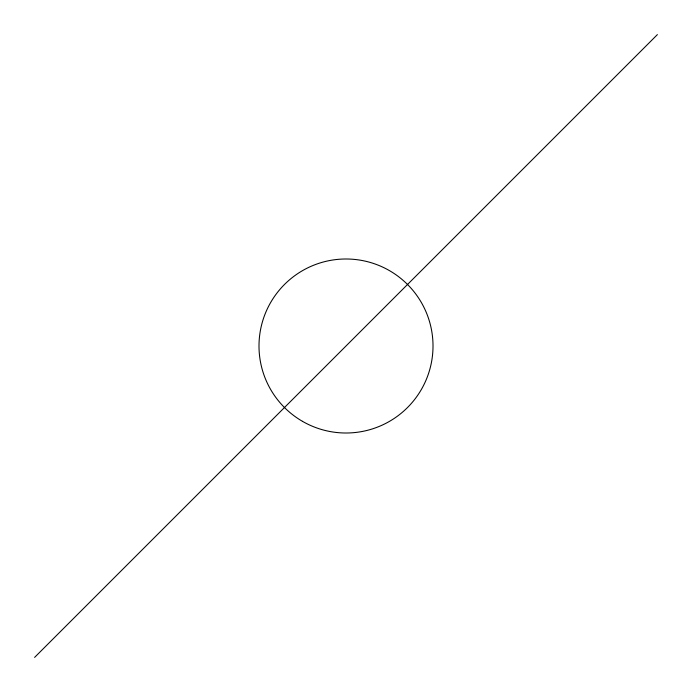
<?xml version="1.0" encoding="UTF-8"?>
<svg xmlns="http://www.w3.org/2000/svg" width="692" height="692" viewBox="0 0 692 692"><rect width="100%" height="100%" fill="white"/><g stroke="black" fill="none" stroke-linecap="round" stroke-linejoin="round"><path stroke-width="1.04" d="M34.6 657.4L657.4 34.6M302.499 421.35A87.01 87.01 0 0 0 433.01 346A87.01 87.01 0 0 0 302.499 270.65A87.01 87.01 0 0 0 302.499 421.35"/></g></svg>
